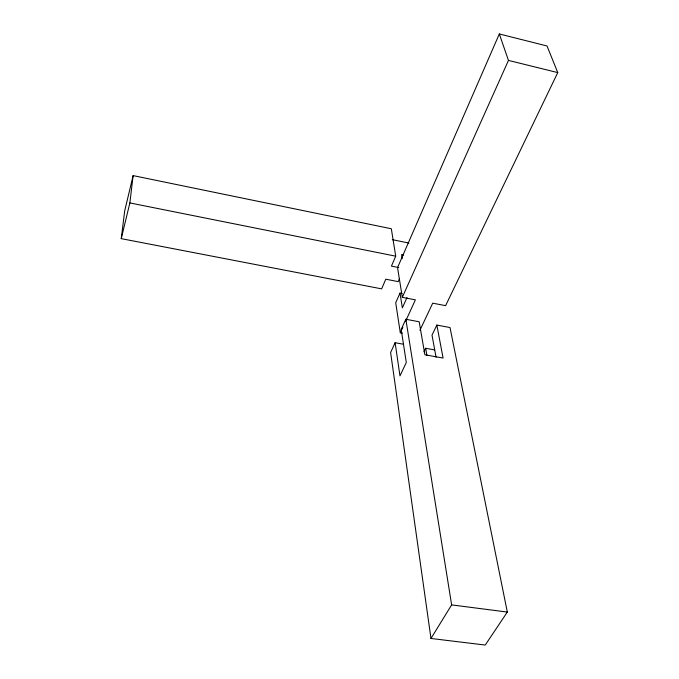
<?xml version="1.0" encoding="UTF-8"?>
<svg xmlns="http://www.w3.org/2000/svg" width="679" height="679" viewBox="0 0 679 679"><rect width="100%" height="100%" fill="white"/><g stroke="black" fill="none" stroke-linecap="round" stroke-linejoin="round"><path stroke-width="1.02" d="M399.405 278.831L398.183 281.624L385.791 279.205L381.632 288.864L121.252 238.643L129.867 202.928L133.126 175.606L391.325 228.755L395.721 256.178L391.427 266.134L398.709 267.577M121.252 238.643L124.69 210.906L133.126 175.606M419.928 330.308L432.71 303.173L445.611 305.652L557.748 72.594L547.028 45.985L499.32 33.95L397.546 267.594L402.316 297.343L415.387 299.855L405.482 321.498M402.078 293.523L400.007 293.124L395.713 302.766L400.304 332.786L402.308 333.16M402.316 297.343L508.461 60.414L499.32 33.95M407.001 297.572L402.35 307.876L400.007 293.124M403.199 344.185L395.11 342.717L390.62 352.528L430.978 638.472L485.239 645.05L507.315 612.068L450.016 327.55L436.852 325.08L432.014 335.12L436.071 357.307M436.852 325.08L443.09 358.054L424.876 354.761L419.181 321.77L405.838 319.266L401.196 329.408L406.297 362.493L399.973 375.886L395.11 342.717M400.304 332.786L402.893 327.142M423.976 351.815L425.674 348.285L434.662 349.914M430.978 638.472L451.637 604.896L405.838 319.266M451.637 604.896L507.315 612.068M403.623 255.066L401.586 254.65L402.248 258.64M129.867 202.928L395.721 256.178M392.335 239.67L408.851 243.031M508.461 60.414L557.748 72.594M425.674 348.285L426.921 355.414"/></g></svg>
